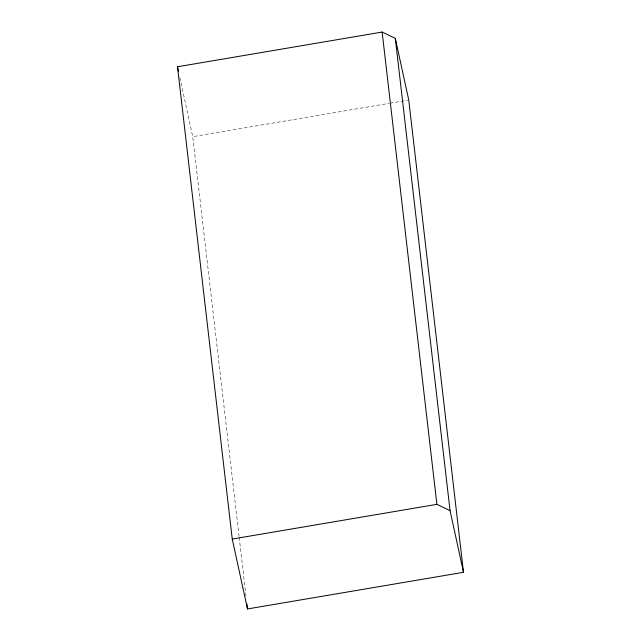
<?xml version="1.0" encoding="UTF-8"?>
<svg xmlns="http://www.w3.org/2000/svg" width="641" height="641" viewBox="0 0 641 641"><rect width="100%" height="100%" fill="white"/><g stroke="black" fill="none" stroke-linecap="round" stroke-linejoin="round"><path stroke-width="0.48" stroke-dasharray="3.21 2.4" d="M239.077 536.365L192.741 136.661L389.023 103.361M390.008 103.201L407.764 100.188M179.825 77.441L192.741 136.661M239.189 537.358L246.224 598.013"/><path stroke-width="0.96" d="M177.501 66.768L382.14 32.05L395.305 38.348L408.75 100.02L463.499 572.309L247.49 608.95L232.25 539.057L177.501 66.768L178.559 71.616M232.25 539.057L436.89 504.339L450.054 510.629L463.499 572.309M395.305 38.348L450.054 510.629M382.14 32.05L436.89 504.339M246.913 603.982L247.49 608.95"/></g></svg>
